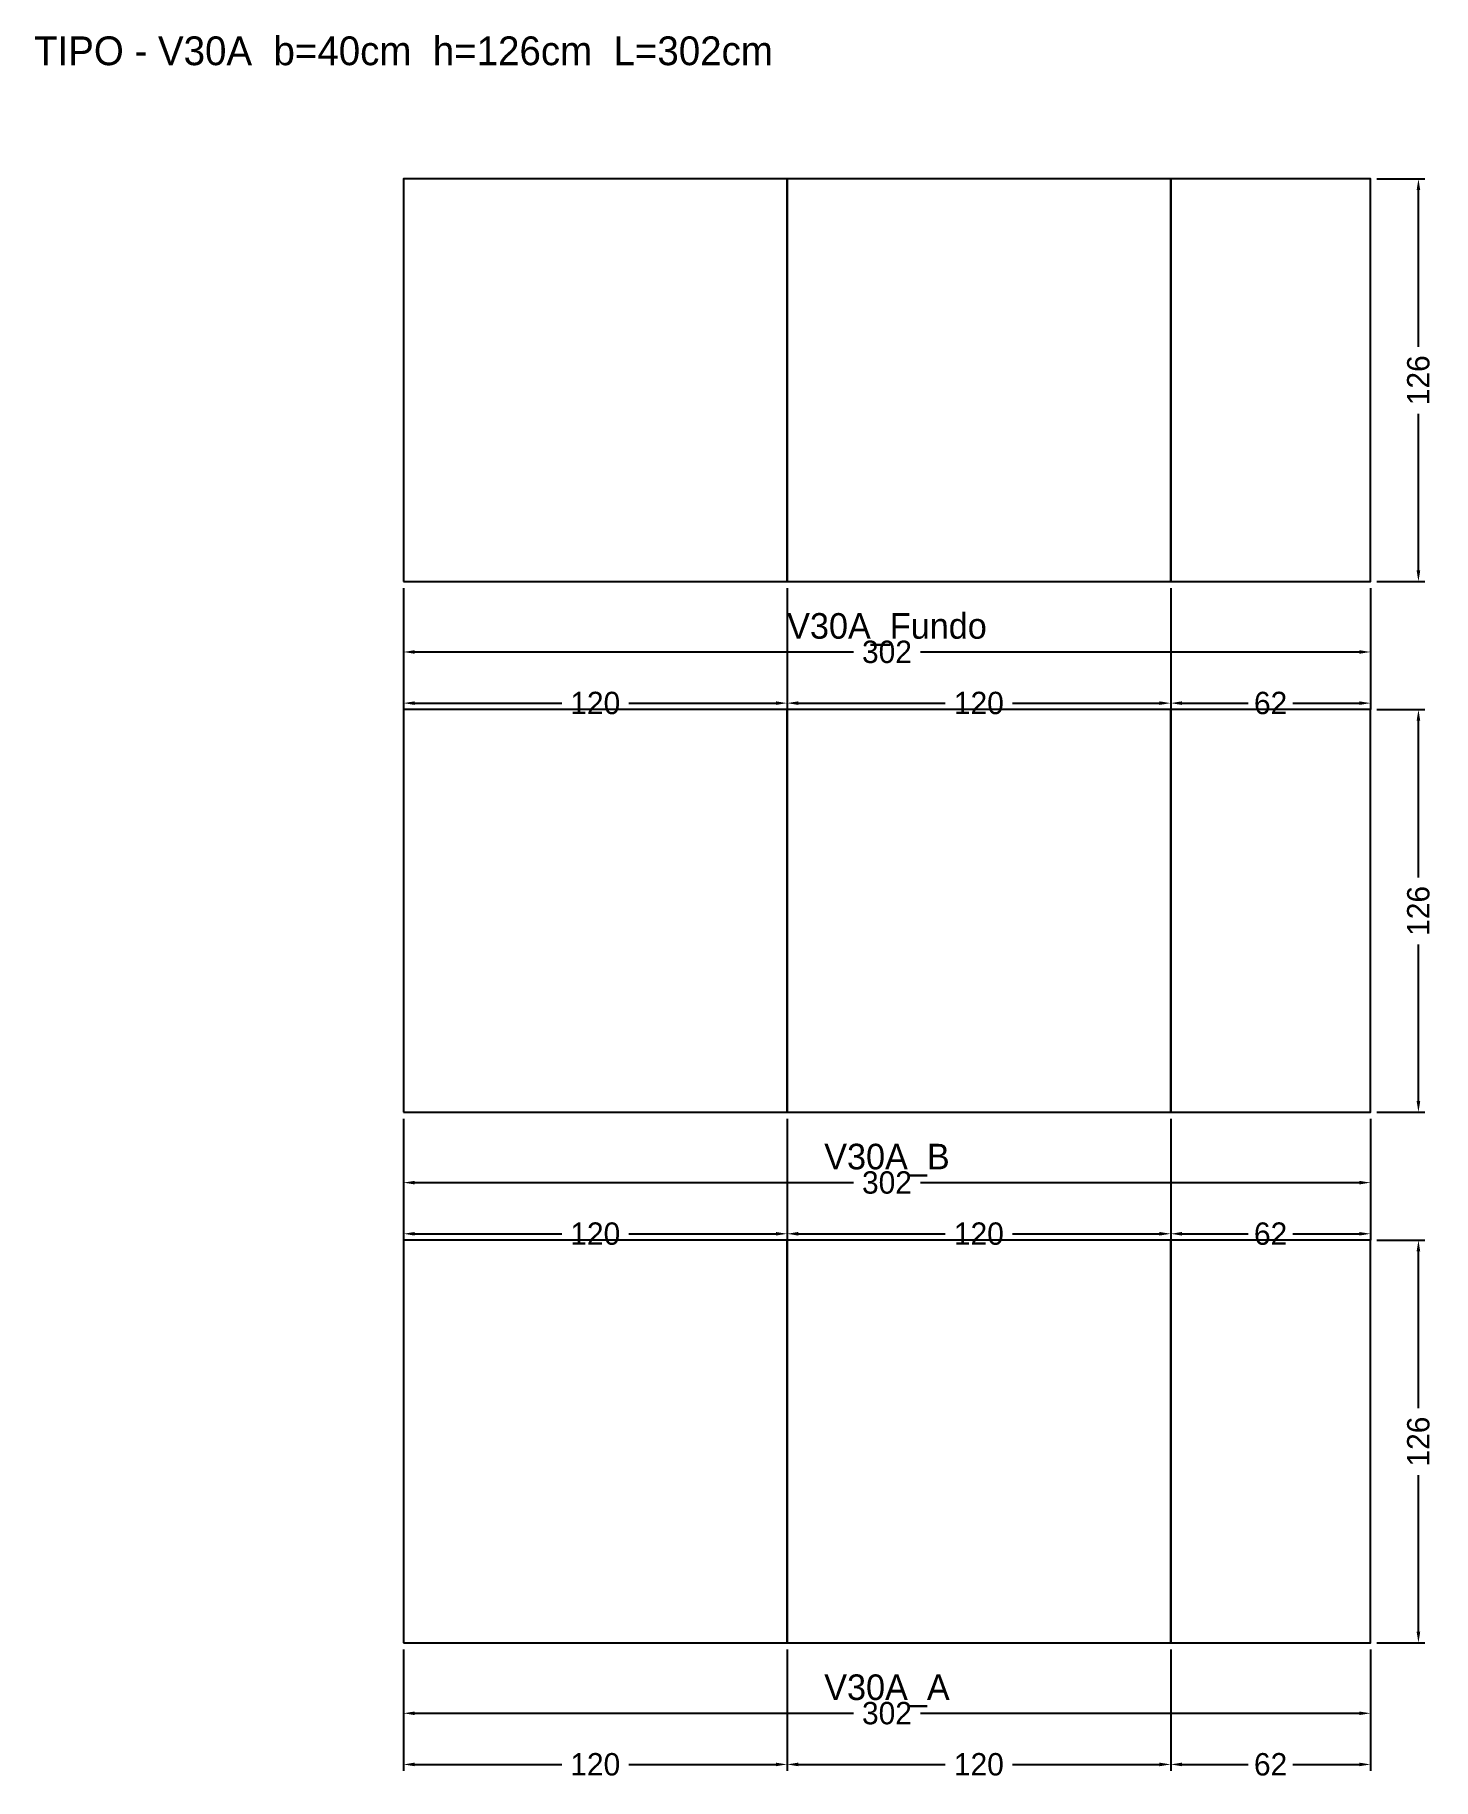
# Model space of a CAD drawing. Header units: metres. Extents: x -115 to 322, y -43 to 503.
import ezdxf

# ---------------------------------------------------------------- set-up
doc = ezdxf.new("R2010")
doc.units = ezdxf.units.M
for name, color, linetype in [('COTA', 3, 'Continuous'), ('NOMENCLATURA', 2, 'Continuous'), ('Paineis', 7, 'Continuous'), ('Texto Secao', 2, 'Continuous')]:
    doc.layers.add(name, color=color, linetype=linetype)
doc.dimstyles.new('COTA_VIG', dxfattribs={"dimtxt": 7, "dimasz": 3.5, "dimexe": 2, "dimexo": 2, "dimgap": 1.5, "dimtad": 1, "dimdec": 1, "dimcen": 2.5, "dimclrd": 3, "dimclre": 3, "dimclrt": 3, "dimazin": 3, "dimtfac": 1, "dimtmove": 0, "dimatfit": 3})

# ---------------------------------------------------------------- blocks, each defined once
blk = doc.blocks.new('_CLOSEDFILLED')
at = {"color": 0, "linetype": 'BYBLOCK'}
blk.add_solid([(-1, 0.16), (0, 0), (-1, -0.16)], dxfattribs=at)
blk = doc.blocks.new('*D1')
at = {"color": 3}
for p, q in [((0, -2), (0, -24)), ((302.5, -2), (302.5, -24)), ((3.5, -22), (140.75, -22)), ((161.75, -22), (299, -22))]:
    blk.add_line(p, q, dxfattribs=at)
at = {"layer": 'Defpoints'}
for p in [(0, 0), (302.5, 0), (0, -22)]:
    blk.add_point(p, dxfattribs=at)
at = {"layer": 'COTA', "color": 3, "xscale": 3.5, "yscale": 3.5, "rotation": 180}
blk.add_blockref('_CLOSEDFILLED', (0, -22), dxfattribs=at)
at = {"layer": 'COTA', "color": 3, "xscale": 3.5, "yscale": 3.5}
blk.add_blockref('_CLOSEDFILLED', (302.5, -22), dxfattribs=at)
at = {"layer": 'COTA', "color": 3, "insert": (151.25, -22), "char_height": 7, "attachment_point": 5}
blk.add_mtext('302', dxfattribs=at)
blk = doc.blocks.new('*D2')
at = {"color": 3}
for p, q in [((0, -2), (0, -40)), ((120, -2), (120, -40)), ((3.5, -38), (49.5, -38)), ((70.5, -38), (116.5, -38))]:
    blk.add_line(p, q, dxfattribs=at)
at = {"layer": 'Defpoints'}
for p in [(0, 0), (120, 0), (0, -38)]:
    blk.add_point(p, dxfattribs=at)
at = {"layer": 'COTA', "color": 3, "xscale": 3.5, "yscale": 3.5, "rotation": 180}
blk.add_blockref('_CLOSEDFILLED', (0, -38), dxfattribs=at)
at = {"layer": 'COTA', "color": 3, "xscale": 3.5, "yscale": 3.5}
blk.add_blockref('_CLOSEDFILLED', (120, -38), dxfattribs=at)
at = {"layer": 'COTA', "color": 3, "insert": (60, -38), "char_height": 7, "attachment_point": 5}
blk.add_mtext('120', dxfattribs=at)
blk = doc.blocks.new('*D3')
at = {"color": 3}
for p, q in [((120, -2), (120, -40)), ((240, -2), (240, -40)), ((123.5, -38), (169.5, -38)), ((190.5, -38), (236.5, -38))]:
    blk.add_line(p, q, dxfattribs=at)
at = {"layer": 'Defpoints'}
for p in [(120, 0), (240, 0), (120, -38)]:
    blk.add_point(p, dxfattribs=at)
at = {"layer": 'COTA', "color": 3, "xscale": 3.5, "yscale": 3.5, "rotation": 180}
blk.add_blockref('_CLOSEDFILLED', (120, -38), dxfattribs=at)
at = {"layer": 'COTA', "color": 3, "xscale": 3.5, "yscale": 3.5}
blk.add_blockref('_CLOSEDFILLED', (240, -38), dxfattribs=at)
at = {"layer": 'COTA', "color": 3, "insert": (180, -38), "char_height": 7, "attachment_point": 5}
blk.add_mtext('120', dxfattribs=at)
blk = doc.blocks.new('*D4')
at = {"color": 3}
for p, q in [((240, -2), (240, -40)), ((302.5, -2), (302.5, -40)), ((243.5, -38), (264.25, -38)), ((278.25, -38), (299, -38))]:
    blk.add_line(p, q, dxfattribs=at)
at = {"layer": 'Defpoints'}
for p in [(240, 0), (302.5, 0), (240, -38)]:
    blk.add_point(p, dxfattribs=at)
at = {"layer": 'COTA', "color": 3, "xscale": 3.5, "yscale": 3.5, "rotation": 180}
blk.add_blockref('_CLOSEDFILLED', (240, -38), dxfattribs=at)
at = {"layer": 'COTA', "color": 3, "xscale": 3.5, "yscale": 3.5}
blk.add_blockref('_CLOSEDFILLED', (302.5, -38), dxfattribs=at)
at = {"layer": 'COTA', "color": 3, "insert": (271.25, -38), "char_height": 7, "attachment_point": 5}
blk.add_mtext('62', dxfattribs=at)
blk = doc.blocks.new('*D5')
at = {"color": 3}
for p, q in [((304.5, 126), (319.5, 126)), ((317.5, 73.5), (317.5, 122.5)), ((317.5, 3.5), (317.5, 52.5)), ((304.5, 0), (319.5, 0))]:
    blk.add_line(p, q, dxfattribs=at)
at = {"layer": 'Defpoints'}
for p in [(302.5, 126), (302.5, 0), (317.5, 0)]:
    blk.add_point(p, dxfattribs=at)
at = {"layer": 'COTA', "color": 3, "xscale": 3.5, "yscale": 3.5}
for p, rotation in [((317.5, 126), 90), ((317.5, 0), 270)]:
    blk.add_blockref('_CLOSEDFILLED', p, dxfattribs=dict(at, rotation=rotation))
at = {"layer": 'COTA', "color": 3, "insert": (317.5, 63), "char_height": 7, "attachment_point": 5, "rotation": 90}
blk.add_mtext('126', dxfattribs=at)
blk = doc.blocks.new('*D6')
at = {"color": 3}
for p, q in [((0, 164), (0, 142)), ((302.5, 164), (302.5, 142)), ((3.5, 144), (140.75, 144)), ((161.75, 144), (299, 144))]:
    blk.add_line(p, q, dxfattribs=at)
at = {"layer": 'Defpoints'}
for p in [(0, 166), (302.5, 166), (0, 144)]:
    blk.add_point(p, dxfattribs=at)
at = {"layer": 'COTA', "color": 3, "xscale": 3.5, "yscale": 3.5, "rotation": 180}
blk.add_blockref('_CLOSEDFILLED', (0, 144), dxfattribs=at)
at = {"layer": 'COTA', "color": 3, "xscale": 3.5, "yscale": 3.5}
blk.add_blockref('_CLOSEDFILLED', (302.5, 144), dxfattribs=at)
at = {"layer": 'COTA', "color": 3, "insert": (151.25, 144), "char_height": 7, "attachment_point": 5}
blk.add_mtext('302', dxfattribs=at)
blk = doc.blocks.new('*D7')
at = {"color": 3}
for p, q in [((0, 164), (0, 126)), ((120, 164), (120, 126)), ((3.5, 128), (49.5, 128)), ((70.5, 128), (116.5, 128))]:
    blk.add_line(p, q, dxfattribs=at)
at = {"layer": 'Defpoints'}
for p in [(0, 166), (120, 166), (0, 128)]:
    blk.add_point(p, dxfattribs=at)
at = {"layer": 'COTA', "color": 3, "xscale": 3.5, "yscale": 3.5, "rotation": 180}
blk.add_blockref('_CLOSEDFILLED', (0, 128), dxfattribs=at)
at = {"layer": 'COTA', "color": 3, "xscale": 3.5, "yscale": 3.5}
blk.add_blockref('_CLOSEDFILLED', (120, 128), dxfattribs=at)
at = {"layer": 'COTA', "color": 3, "insert": (60, 128), "char_height": 7, "attachment_point": 5}
blk.add_mtext('120', dxfattribs=at)
blk = doc.blocks.new('*D8')
at = {"color": 3}
for p, q in [((120, 164), (120, 126)), ((240, 164), (240, 126)), ((123.5, 128), (169.5, 128)), ((190.5, 128), (236.5, 128))]:
    blk.add_line(p, q, dxfattribs=at)
at = {"layer": 'Defpoints'}
for p in [(120, 166), (240, 166), (120, 128)]:
    blk.add_point(p, dxfattribs=at)
at = {"layer": 'COTA', "color": 3, "xscale": 3.5, "yscale": 3.5, "rotation": 180}
blk.add_blockref('_CLOSEDFILLED', (120, 128), dxfattribs=at)
at = {"layer": 'COTA', "color": 3, "xscale": 3.5, "yscale": 3.5}
blk.add_blockref('_CLOSEDFILLED', (240, 128), dxfattribs=at)
at = {"layer": 'COTA', "color": 3, "insert": (180, 128), "char_height": 7, "attachment_point": 5}
blk.add_mtext('120', dxfattribs=at)
blk = doc.blocks.new('*D9')
at = {"color": 3}
for p, q in [((240, 164), (240, 126)), ((302.5, 164), (302.5, 126)), ((243.5, 128), (264.25, 128)), ((278.25, 128), (299, 128))]:
    blk.add_line(p, q, dxfattribs=at)
at = {"layer": 'Defpoints'}
for p in [(240, 166), (302.5, 166), (240, 128)]:
    blk.add_point(p, dxfattribs=at)
at = {"layer": 'COTA', "color": 3, "xscale": 3.5, "yscale": 3.5, "rotation": 180}
blk.add_blockref('_CLOSEDFILLED', (240, 128), dxfattribs=at)
at = {"layer": 'COTA', "color": 3, "xscale": 3.5, "yscale": 3.5}
blk.add_blockref('_CLOSEDFILLED', (302.5, 128), dxfattribs=at)
at = {"layer": 'COTA', "color": 3, "insert": (271.25, 128), "char_height": 7, "attachment_point": 5}
blk.add_mtext('62', dxfattribs=at)
blk = doc.blocks.new('*D10')
at = {"color": 3}
for p, q in [((304.5, 292), (319.5, 292)), ((317.5, 239.5), (317.5, 288.5)), ((317.5, 169.5), (317.5, 218.5)), ((304.5, 166), (319.5, 166))]:
    blk.add_line(p, q, dxfattribs=at)
at = {"layer": 'Defpoints'}
for p in [(302.5, 292), (302.5, 166), (317.5, 166)]:
    blk.add_point(p, dxfattribs=at)
at = {"layer": 'COTA', "color": 3, "xscale": 3.5, "yscale": 3.5}
for p, rotation in [((317.5, 292), 90), ((317.5, 166), 270)]:
    blk.add_blockref('_CLOSEDFILLED', p, dxfattribs=dict(at, rotation=rotation))
at = {"layer": 'COTA', "color": 3, "insert": (317.5, 229), "char_height": 7, "attachment_point": 5, "rotation": 90}
blk.add_mtext('126', dxfattribs=at)
blk = doc.blocks.new('*D11')
at = {"color": 3}
for p, q in [((0, 330), (0, 308)), ((302.5, 330), (302.5, 308)), ((3.5, 310), (140.75, 310)), ((161.75, 310), (299, 310))]:
    blk.add_line(p, q, dxfattribs=at)
at = {"layer": 'Defpoints'}
for p in [(0, 332), (302.5, 332), (0, 310)]:
    blk.add_point(p, dxfattribs=at)
at = {"layer": 'COTA', "color": 3, "xscale": 3.5, "yscale": 3.5, "rotation": 180}
blk.add_blockref('_CLOSEDFILLED', (0, 310), dxfattribs=at)
at = {"layer": 'COTA', "color": 3, "xscale": 3.5, "yscale": 3.5}
blk.add_blockref('_CLOSEDFILLED', (302.5, 310), dxfattribs=at)
at = {"layer": 'COTA', "color": 3, "insert": (151.25, 310), "char_height": 7, "attachment_point": 5}
blk.add_mtext('302', dxfattribs=at)
blk = doc.blocks.new('*D12')
at = {"color": 3}
for p, q in [((0, 330), (0, 292)), ((120, 330), (120, 292)), ((3.5, 294), (49.5, 294)), ((70.5, 294), (116.5, 294))]:
    blk.add_line(p, q, dxfattribs=at)
at = {"layer": 'Defpoints'}
for p in [(0, 332), (120, 332), (0, 294)]:
    blk.add_point(p, dxfattribs=at)
at = {"layer": 'COTA', "color": 3, "xscale": 3.5, "yscale": 3.5, "rotation": 180}
blk.add_blockref('_CLOSEDFILLED', (0, 294), dxfattribs=at)
at = {"layer": 'COTA', "color": 3, "xscale": 3.5, "yscale": 3.5}
blk.add_blockref('_CLOSEDFILLED', (120, 294), dxfattribs=at)
at = {"layer": 'COTA', "color": 3, "insert": (60, 294), "char_height": 7, "attachment_point": 5}
blk.add_mtext('120', dxfattribs=at)
blk = doc.blocks.new('*D13')
at = {"color": 3}
for p, q in [((120, 330), (120, 292)), ((240, 330), (240, 292)), ((123.5, 294), (169.5, 294)), ((190.5, 294), (236.5, 294))]:
    blk.add_line(p, q, dxfattribs=at)
at = {"layer": 'Defpoints'}
for p in [(120, 332), (240, 332), (120, 294)]:
    blk.add_point(p, dxfattribs=at)
at = {"layer": 'COTA', "color": 3, "xscale": 3.5, "yscale": 3.5, "rotation": 180}
blk.add_blockref('_CLOSEDFILLED', (120, 294), dxfattribs=at)
at = {"layer": 'COTA', "color": 3, "xscale": 3.5, "yscale": 3.5}
blk.add_blockref('_CLOSEDFILLED', (240, 294), dxfattribs=at)
at = {"layer": 'COTA', "color": 3, "insert": (180, 294), "char_height": 7, "attachment_point": 5}
blk.add_mtext('120', dxfattribs=at)
blk = doc.blocks.new('*D14')
at = {"color": 3}
for p, q in [((240, 330), (240, 292)), ((302.5, 330), (302.5, 292)), ((243.5, 294), (264.25, 294)), ((278.25, 294), (299, 294))]:
    blk.add_line(p, q, dxfattribs=at)
at = {"layer": 'Defpoints'}
for p in [(240, 332), (302.5, 332), (240, 294)]:
    blk.add_point(p, dxfattribs=at)
at = {"layer": 'COTA', "color": 3, "xscale": 3.5, "yscale": 3.5, "rotation": 180}
blk.add_blockref('_CLOSEDFILLED', (240, 294), dxfattribs=at)
at = {"layer": 'COTA', "color": 3, "xscale": 3.5, "yscale": 3.5}
blk.add_blockref('_CLOSEDFILLED', (302.5, 294), dxfattribs=at)
at = {"layer": 'COTA', "color": 3, "insert": (271.25, 294), "char_height": 7, "attachment_point": 5}
blk.add_mtext('62', dxfattribs=at)
blk = doc.blocks.new('*D15')
at = {"color": 3}
for p, q in [((304.5, 458), (319.5, 458)), ((317.5, 405.5), (317.5, 454.5)), ((317.5, 335.5), (317.5, 384.5)), ((304.5, 332), (319.5, 332))]:
    blk.add_line(p, q, dxfattribs=at)
at = {"layer": 'Defpoints'}
for p in [(302.5, 458), (302.5, 332), (317.5, 332)]:
    blk.add_point(p, dxfattribs=at)
at = {"layer": 'COTA', "color": 3, "xscale": 3.5, "yscale": 3.5}
for p, rotation in [((317.5, 458), 90), ((317.5, 332), 270)]:
    blk.add_blockref('_CLOSEDFILLED', p, dxfattribs=dict(at, rotation=rotation))
at = {"layer": 'COTA', "color": 3, "insert": (317.5, 395), "char_height": 7, "attachment_point": 5, "rotation": 90}
blk.add_mtext('126', dxfattribs=at)

msp = doc.modelspace()

# ---------------------------------------------------------------- linework, layer by layer
at = {"layer": 'Paineis'}
for points in [[(0, 332), (120, 332), (120, 458), (0, 458)], [(120, 332), (240, 332), (240, 458), (120, 458)], [(240, 332), (302.5, 332), (302.5, 458), (240, 458)], [(0, 166), (120, 166), (120, 292), (0, 292)], [(120, 166), (240, 166), (240, 292), (120, 292)], [(240, 166), (302.5, 166), (302.5, 292), (240, 292)], [(0, 0), (120, 0), (120, 126), (0, 126)], [(120, 0), (240, 0), (240, 126), (120, 126)], [(240, 0), (302.5, 0), (302.5, 126), (240, 126)]]:
    msp.add_lwpolyline(points, close=True, dxfattribs=at)

# ---------------------------------------------------------------- texts
at = {"layer": 'NOMENCLATURA', "insert": (0, 498), "char_height": 9, "width": 322.5, "attachment_point": 5}
msp.add_mtext('TIPO - V30A  b=40cm  h=126cm  L=302cm', dxfattribs=at)
at = {"layer": 'Texto Secao', "char_height": 8, "width": 322.5, "attachment_point": 5}
for s, insert in [('V30A_Fundo', (151.25, 317)), ('V30A_B', (151.25, 151)), ('V30A_A', (151.25, -15))]:
    msp.add_mtext(s, dxfattribs=dict(at, insert=insert))

# ---------------------------------------------------------------- dimensions: what is measured, and where the dimension line sits
at = {"layer": 'COTA'}
for base, p1, p2, picture, middle in [((317.5, 332), (302.5, 332), (302.5, 458), '*D15', (317.5, 395)), ((317.5, 166), (302.5, 166), (302.5, 292), '*D10', (317.5, 229)), ((317.5, 0), (302.5, 0), (302.5, 126), '*D5', (317.5, 63))]:
    dim = msp.add_linear_dim(base=base, p1=p1, p2=p2, angle=90, dimstyle='COTA_VIG', dxfattribs=at)
    dim.commit()
    dim.dimension.update_dxf_attribs({"geometry": picture, "text_midpoint": middle})
for base, p1, p2, picture, middle in [((0, 310), (0, 332), (302.5, 332), '*D11', (151.25, 310)), ((0, 294), (0, 332), (120, 332), '*D12', (60, 294)), ((120, 294), (120, 332), (240, 332), '*D13', (180, 294)), ((240, 294), (240, 332), (302.5, 332), '*D14', (271.25, 294)), ((0, 144), (0, 166), (302.5, 166), '*D6', (151.25, 144)), ((0, 128), (0, 166), (120, 166), '*D7', (60, 128)), ((120, 128), (120, 166), (240, 166), '*D8', (180, 128)), ((240, 128), (240, 166), (302.5, 166), '*D9', (271.25, 128)), ((0, -22), (0, 0), (302.5, 0), '*D1', (151.25, -22)), ((0, -38), (0, 0), (120, 0), '*D2', (60, -38)), ((120, -38), (120, 0), (240, 0), '*D3', (180, -38)), ((240, -38), (240, 0), (302.5, 0), '*D4', (271.25, -38))]:
    dim = msp.add_linear_dim(base=base, p1=p1, p2=p2, dimstyle='COTA_VIG', dxfattribs=at)
    dim.commit()
    dim.dimension.update_dxf_attribs({"geometry": picture, "text_midpoint": middle})

doc.saveas('drawing.dxf')
